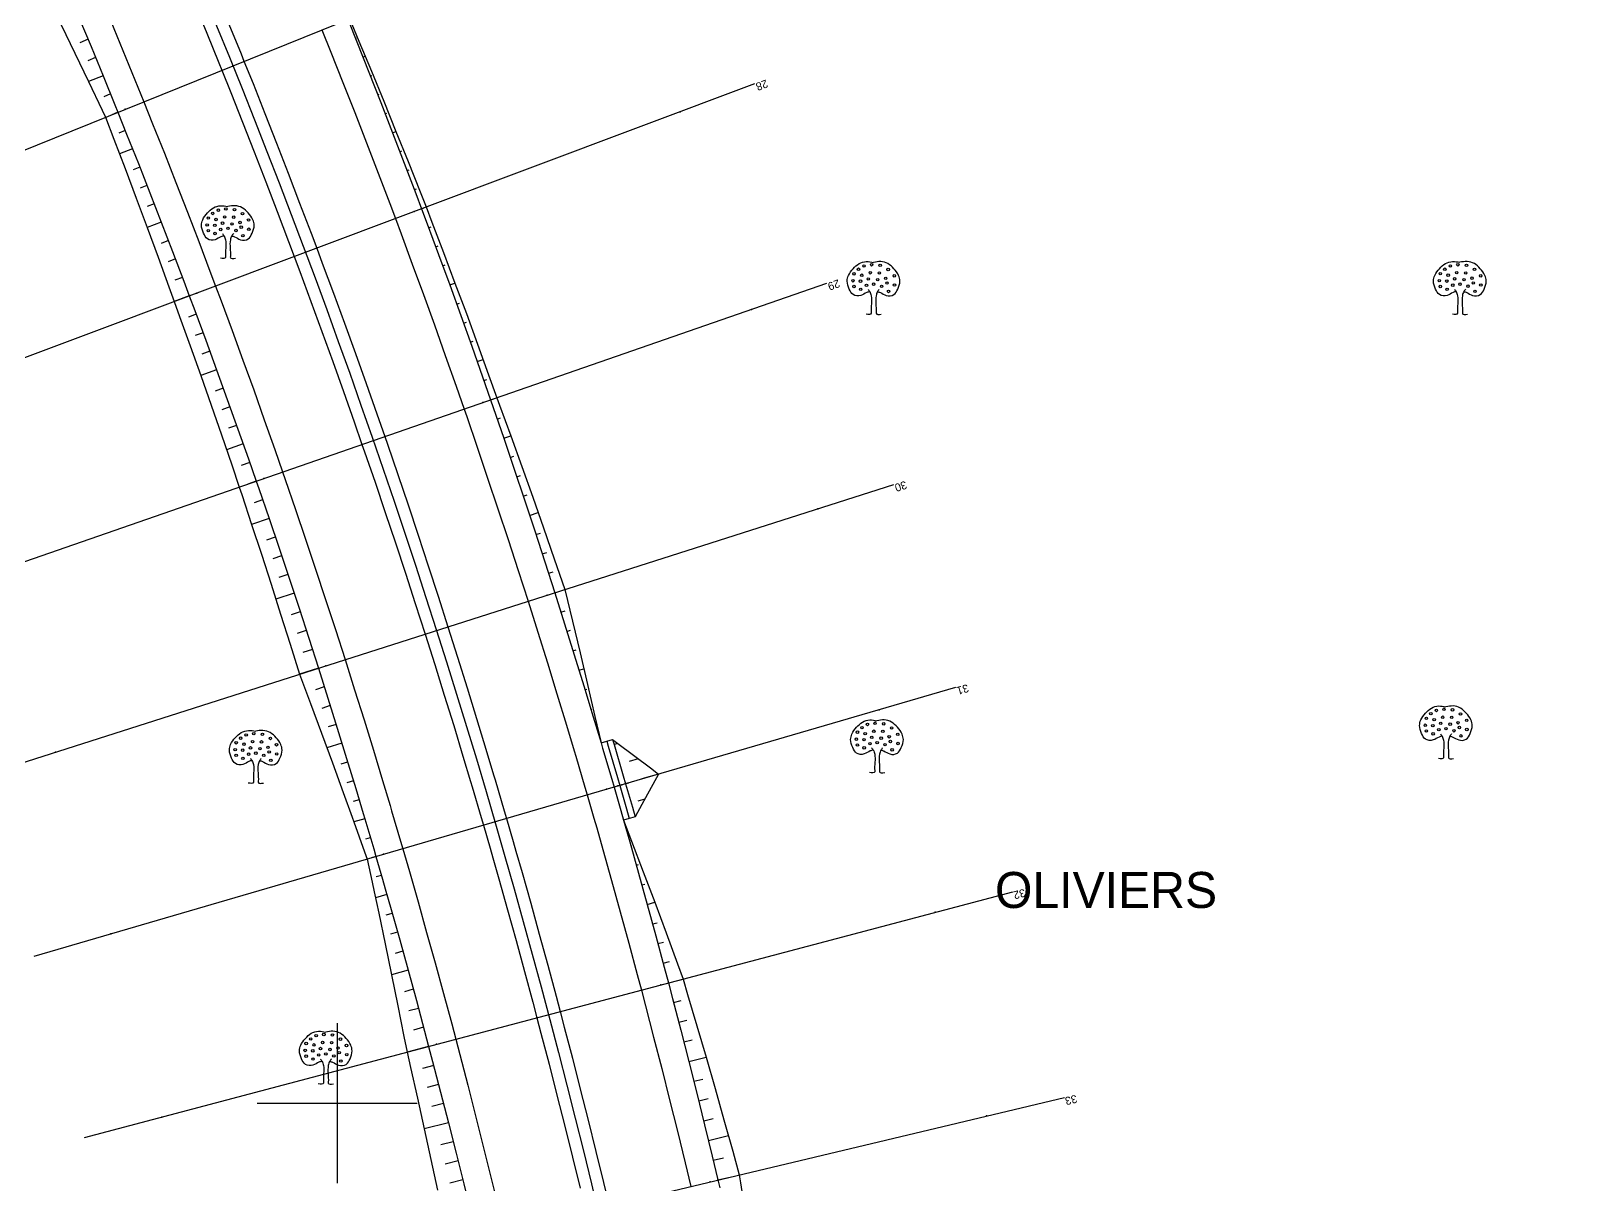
# Model space of a CAD drawing. Extents: x -83928 to -81707, y 15464 to 18601.
# Drawn here: x -83238.2 to -83043.7, y 17789.8 to 17933.9 of the extents above; entities that cross this region are included whole.
import ezdxf
from ezdxf.enums import TextEntityAlignment as Align

# ---------------------------------------------------------------- set-up
doc = ezdxf.new("R2010")
doc.units = 0
doc.header["$MEASUREMENT"] = 0
doc.linetypes.add('INTERROMPU', pattern=[0.75, 0.5, -0.25])
doc.layers.add('ACCE', color=4, linetype='INTERROMPU', lineweight=25)
for name, color, linetype in [('ASSIETTE', 3, 'Continuous'), ('AXE_EN_PLAN', 1, 'Continuous'), ('Carroyage 1', 7, 'Continuous'), ('CHAUSSEE_EXT', 5, 'Continuous'), ('CHAUSSEE_INT', 5, 'Continuous'), ('CONST', 7, 'Continuous'), ('FONDS_DE_FOSSE', 4, 'Continuous'), ('FOSSES', 3, 'Continuous'), ('PLATE-FORME', 6, 'Continuous'), ('POINTS_PROFILS', 1, 'Continuous'), ('PROFILS', 7, 'Continuous'), ('Talus', 5, 'Continuous')]:
    doc.layers.add(name, color=color, linetype=linetype)

msp = doc.modelspace()

# ---------------------------------------------------------------- linework, layer by layer
at = {"linetype": 'ByBlock', "extrusion": (0.000932032, -0.005533, 0.999984)}
for centre in [(-83216.07, 17909.94, -162.28), (-83215.51, 17910.51, -162.28), (-83215.1, 17909.76, -162.28), (-83214.81, 17910.92, -162.28), (-83214.28, 17909.3, -162.28), (-83214.02, 17910.07, -162.28), (-83213.87, 17911.07, -162.28), (-83213.1, 17909.2, -162.28), (-83212.89, 17910.05, -162.28), (-83212.79, 17910.99, -162.28), (-83212.1, 17909.38, -162.28), (-83211.79, 17910.48, -162.28), (-83211.03, 17909.69, -162.28), (-83216.2, 17909.07, -162.28), (-83216.07, 17908.36, -162.28), (-83215.25, 17909.02, -162.28), (-83215.22, 17908, -162.28), (-83214.51, 17908.51, -162.28), (-83213.61, 17908.64, -162.28), (-83212.61, 17908.38, -162.28), (-83211.95, 17908.79, -162.28), (-83211.74, 17907.74, -162.28), (-83211, 17908.54, -162.28), (-83134.81, 17903.54, -162.28), (-83134.12, 17903.95, -162.28), (-83133.17, 17904.1, -162.28), (-83132.1, 17904.02, -162.28), (-83131.1, 17903.51, -162.28), (-83061.53, 17903.54, -162.28), (-83060.84, 17903.95, -162.28), (-83059.9, 17904.1, -162.28), (-83058.82, 17904.03, -162.28), (-83057.82, 17903.52, -162.28), (-83135.5, 17902.1, -162.28), (-83135.38, 17902.97, -162.28), (-83135.38, 17901.39, -162.28), (-83134.56, 17902.05, -162.28), (-83134.4, 17902.79, -162.28), (-83133.81, 17901.54, -162.28), (-83133.58, 17902.33, -162.28), (-83133.33, 17903.1, -162.28), (-83132.92, 17901.67, -162.28), (-83132.41, 17902.23, -162.28), (-83132.2, 17903.08, -162.28), (-83131.92, 17901.41, -162.28), (-83131.41, 17902.41, -162.28), (-83131.25, 17901.82, -162.28), (-83130.33, 17902.72, -162.28), (-83130.31, 17901.57, -162.28), (-83062.23, 17902.11, -162.28), (-83062.1, 17902.98, -162.28), (-83062.1, 17901.39, -162.28), (-83061.28, 17902.06, -162.28), (-83061.12, 17902.8, -162.28), (-83060.54, 17901.55, -162.28), (-83060.31, 17902.34, -162.28), (-83060.05, 17903.11, -162.28), (-83059.64, 17901.67, -162.28), (-83059.13, 17902.24, -162.28), (-83058.92, 17903.08, -162.28), (-83058.64, 17901.42, -162.28), (-83058.13, 17902.42, -162.28), (-83057.98, 17901.83, -162.28), (-83057.05, 17902.72, -162.28), (-83057.03, 17901.57, -162.28), (-83134.53, 17901.03, -162.28), (-83131.05, 17900.77, -162.28), (-83061.25, 17901.03, -162.28), (-83057.77, 17900.78, -162.28), (-83063.84, 17847.45, -162.28), (-83063.28, 17848.02, -162.28), (-83062.87, 17847.27, -162.28), (-83062.59, 17848.43, -162.28), (-83061.8, 17847.58, -162.28), (-83061.64, 17848.58, -162.28), (-83060.67, 17847.56, -162.28), (-83060.57, 17848.5, -162.28), (-83059.88, 17846.89, -162.28), (-83059.57, 17847.99, -162.28), (-83058.8, 17847.2, -162.28), (-83212.02, 17844.96, -162.28), (-83211.33, 17845.37, -162.28), (-83210.38, 17845.52, -162.28), (-83209.3, 17845.44, -162.28), (-83134.94, 17845.71, -162.28), (-83134.38, 17846.27, -162.28), (-83133.97, 17845.53, -162.28), (-83133.69, 17846.68, -162.28), (-83133.15, 17845.07, -162.28), (-83132.89, 17845.83, -162.28), (-83132.74, 17846.83, -162.28), (-83131.97, 17844.96, -162.28), (-83131.77, 17845.81, -162.28), (-83131.66, 17846.75, -162.28), (-83130.97, 17845.14, -162.28), (-83130.67, 17846.24, -162.28), (-83129.9, 17845.45, -162.28), (-83063.97, 17846.58, -162.28), (-83063.84, 17845.87, -162.28), (-83063.03, 17846.53, -162.28), (-83063, 17845.51, -162.28), (-83062.28, 17846.02, -162.28), (-83062.05, 17846.81, -162.28), (-83061.39, 17846.15, -162.28), (-83060.87, 17846.71, -162.28), (-83060.39, 17845.89, -162.28), (-83059.72, 17846.3, -162.28), (-83059.52, 17845.25, -162.28), (-83058.78, 17846.05, -162.28), (-83212.71, 17843.52, -162.28), (-83212.58, 17844.39, -162.28), (-83211.76, 17843.47, -162.28), (-83211.61, 17844.21, -162.28), (-83210.79, 17843.75, -162.28), (-83210.53, 17844.52, -162.28), (-83210.12, 17843.09, -162.28), (-83209.61, 17843.65, -162.28), (-83209.41, 17844.5, -162.28), (-83208.61, 17843.83, -162.28), (-83208.46, 17843.24, -162.28), (-83208.31, 17844.93, -162.28), (-83207.54, 17844.14, -162.28), (-83135.07, 17844.84, -162.28), (-83134.94, 17844.12, -162.28), (-83134.12, 17844.78, -162.28), (-83134.1, 17843.76, -162.28), (-83133.38, 17844.27, -162.28), (-83132.48, 17844.4, -162.28), (-83131.49, 17844.15, -162.28), (-83130.82, 17844.55, -162.28), (-83130.61, 17843.51, -162.28), (-83129.87, 17844.3, -162.28), (-83212.58, 17842.81, -162.28), (-83211.74, 17842.45, -162.28), (-83211.02, 17842.96, -162.28), (-83209.13, 17842.83, -162.28), (-83208.25, 17842.19, -162.28), (-83207.51, 17842.99, -162.28), (-83203.83, 17806.83, -162.28), (-83203.27, 17807.39, -162.28), (-83202.86, 17806.65, -162.28), (-83202.58, 17807.8, -162.28), (-83202.04, 17806.19, -162.28), (-83201.78, 17806.95, -162.28), (-83201.63, 17807.95, -162.28), (-83200.86, 17806.08, -162.28), (-83200.65, 17806.93, -162.28), (-83200.55, 17807.88, -162.28), (-83199.86, 17806.26, -162.28), (-83199.55, 17807.36, -162.28), (-83198.79, 17806.57, -162.28), (-83203.96, 17805.96, -162.28), (-83203.83, 17805.24, -162.28), (-83203.01, 17805.91, -162.28), (-83202.98, 17804.88, -162.28), (-83202.27, 17805.39, -162.28), (-83201.37, 17805.52, -162.28), (-83200.37, 17805.27, -162.28), (-83199.71, 17805.68, -162.28), (-83199.5, 17804.63, -162.28), (-83198.76, 17805.42, -162.28)]:
    msp.add_circle(centre, 0.156, dxfattribs=at)
at = {"linetype": 'ByBlock'}
for points in [[(-83214.15, 17908.34, 14.37), (-83214.27, 17908.31, 14.37), (-83214.65, 17908.19, 14.37), (-83215.23, 17907.73, 14.36), (-83216.27, 17907.81, 14.37), (-83216.72, 17908.72, 14.37), (-83217.03, 17909.54, 14.38), (-83216.79, 17910.48, 14.38), (-83216.23, 17911.2, 14.38), (-83215.51, 17911.89, 14.39), (-83214.56, 17912.18, 14.39), (-83213.95, 17912.05, 14.39), (-83213.65, 17911.99, 14.39)], [(-83133.45, 17901.37, 14.25), (-83133.57, 17901.34, 14.25), (-83133.95, 17901.22, 14.25), (-83134.53, 17900.77, 14.25), (-83135.58, 17900.84, 14.25), (-83136.03, 17901.75, 14.26), (-83136.33, 17902.57, 14.26), (-83136.09, 17903.51, 14.27), (-83135.53, 17904.23, 14.27), (-83134.81, 17904.92, 14.27), (-83133.86, 17905.21, 14.27), (-83133.25, 17905.08, 14.27), (-83132.95, 17905.02, 14.27)], [(-83060.18, 17901.38, 14.18), (-83060.3, 17901.35, 14.18), (-83060.68, 17901.23, 14.18), (-83061.25, 17900.77, 14.18), (-83062.3, 17900.84, 14.18), (-83062.75, 17901.75, 14.19), (-83063.06, 17902.58, 14.19), (-83062.82, 17903.51, 14.2), (-83062.26, 17904.24, 14.2), (-83061.54, 17904.93, 14.21), (-83060.59, 17905.21, 14.21), (-83059.98, 17905.09, 14.21), (-83059.68, 17905.03, 14.2)], [(-83061.92, 17845.85, 13.88), (-83062.04, 17845.82, 13.88), (-83062.42, 17845.7, 13.88), (-83063, 17845.24, 13.88), (-83064.05, 17845.32, 13.88), (-83064.5, 17846.23, 13.88), (-83064.8, 17847.05, 13.89), (-83064.56, 17847.99, 13.89), (-83064, 17848.71, 13.9), (-83063.28, 17849.4, 13.9), (-83062.33, 17849.69, 13.9), (-83061.72, 17849.56, 13.9), (-83061.42, 17849.5, 13.9)], [(-83133.02, 17844.11, 13.94), (-83133.14, 17844.08, 13.94), (-83133.52, 17843.96, 13.94), (-83134.1, 17843.5, 13.93), (-83135.14, 17843.57, 13.93), (-83135.59, 17844.48, 13.94), (-83135.9, 17845.3, 13.95), (-83135.66, 17846.24, 13.95), (-83135.1, 17846.96, 13.95), (-83134.38, 17847.66, 13.96), (-83133.43, 17847.94, 13.96), (-83132.82, 17847.82, 13.96), (-83132.52, 17847.76, 13.96)], [(-83210.66, 17842.79, 14), (-83210.78, 17842.76, 14), (-83211.16, 17842.64, 14), (-83211.74, 17842.19, 14), (-83212.78, 17842.26, 14), (-83213.23, 17843.17, 14.01), (-83213.54, 17843.99, 14.01), (-83213.3, 17844.93, 14.02), (-83212.74, 17845.65, 14.02), (-83212.02, 17846.34, 14.02), (-83211.07, 17846.63, 14.02), (-83210.46, 17846.51, 14.02), (-83210.16, 17846.45, 14.02)], [(-83201.91, 17805.23, 13.78), (-83202.03, 17805.2, 13.78), (-83202.41, 17805.08, 13.78), (-83202.99, 17804.62, 13.78), (-83204.03, 17804.69, 13.78), (-83204.48, 17805.6, 13.79), (-83204.79, 17806.42, 13.79), (-83204.55, 17807.36, 13.8), (-83203.99, 17808.08, 13.8), (-83203.27, 17808.78, 13.81), (-83202.32, 17809.06, 13.81), (-83201.71, 17808.94, 13.81), (-83201.41, 17808.88, 13.8)]]:
    msp.add_open_spline(points, degree=3, knots=[0.251632, 0.251632, 0.251632, 0.251632, 0.437955, 0.853553, 1.334497, 1.754172, 2.275549, 2.6296, 3.144963, 3.634468, 4.105014, 4.559575, 4.559575, 4.559575, 4.559575], dxfattribs=at)
for points in [[(-83213.15, 17908.34, 14.37), (-83213.03, 17908.31, 14.37), (-83212.65, 17908.19, 14.36), (-83212.07, 17907.73, 14.36), (-83211.02, 17907.81, 14.36), (-83210.57, 17908.72, 14.37), (-83210.27, 17909.54, 14.37), (-83210.51, 17910.48, 14.38), (-83211.07, 17911.2, 14.38), (-83211.79, 17911.89, 14.38), (-83212.74, 17912.18, 14.39), (-83213.35, 17912.05, 14.39), (-83213.65, 17911.99, 14.39)], [(-83132.45, 17901.37, 14.25), (-83132.33, 17901.34, 14.25), (-83131.95, 17901.22, 14.25), (-83131.38, 17900.77, 14.25), (-83130.33, 17900.84, 14.25), (-83129.88, 17901.75, 14.25), (-83129.57, 17902.57, 14.26), (-83129.81, 17903.51, 14.26), (-83130.37, 17904.23, 14.27), (-83131.09, 17904.92, 14.27), (-83132.04, 17905.21, 14.27), (-83132.65, 17905.08, 14.27), (-83132.95, 17905.02, 14.27)], [(-83059.18, 17901.38, 14.18), (-83059.05, 17901.35, 14.18), (-83058.68, 17901.23, 14.18), (-83058.1, 17900.77, 14.18), (-83057.05, 17900.84, 14.18), (-83056.6, 17901.75, 14.18), (-83056.3, 17902.58, 14.19), (-83056.54, 17903.51, 14.19), (-83057.1, 17904.24, 14.2), (-83057.81, 17904.93, 14.2), (-83058.76, 17905.21, 14.2), (-83059.38, 17905.09, 14.2), (-83059.68, 17905.03, 14.2)], [(-83060.92, 17845.85, 13.88), (-83060.8, 17845.82, 13.88), (-83060.42, 17845.7, 13.88), (-83059.84, 17845.25, 13.87), (-83058.8, 17845.32, 13.87), (-83058.35, 17846.23, 13.88), (-83058.04, 17847.05, 13.88), (-83058.28, 17847.99, 13.89), (-83058.84, 17848.71, 13.89), (-83059.56, 17849.4, 13.9), (-83060.51, 17849.69, 13.9), (-83061.12, 17849.56, 13.9), (-83061.42, 17849.5, 13.9)], [(-83132.02, 17844.11, 13.93), (-83131.9, 17844.08, 13.93), (-83131.52, 17843.96, 13.93), (-83130.94, 17843.5, 13.93), (-83129.9, 17843.57, 13.93), (-83129.44, 17844.48, 13.93), (-83129.14, 17845.3, 13.94), (-83129.38, 17846.24, 13.94), (-83129.94, 17846.96, 13.95), (-83130.66, 17847.66, 13.95), (-83131.61, 17847.94, 13.96), (-83132.22, 17847.82, 13.96), (-83132.52, 17847.76, 13.96)], [(-83209.66, 17842.79, 14), (-83209.54, 17842.76, 14), (-83209.16, 17842.64, 14), (-83208.58, 17842.19, 14), (-83207.54, 17842.26, 14), (-83207.08, 17843.17, 14), (-83206.78, 17843.99, 14), (-83207.02, 17844.93, 14.01), (-83207.58, 17845.65, 14.01), (-83208.3, 17846.34, 14.02), (-83209.25, 17846.63, 14.02), (-83209.86, 17846.51, 14.02), (-83210.16, 17846.45, 14.02)], [(-83200.91, 17805.23, 13.78), (-83200.79, 17805.2, 13.78), (-83200.41, 17805.08, 13.78), (-83199.83, 17804.62, 13.78), (-83198.78, 17804.69, 13.78), (-83198.33, 17805.6, 13.78), (-83198.03, 17806.43, 13.79), (-83198.27, 17807.36, 13.79), (-83198.83, 17808.09, 13.8), (-83199.55, 17808.78, 13.8), (-83200.5, 17809.06, 13.8), (-83201.11, 17808.94, 13.8), (-83201.41, 17808.88, 13.8)]]:
    msp.add_open_spline(points, degree=3, knots=[0.251632, 0.251632, 0.251632, 0.251632, 0.437955, 0.853553, 1.334497, 1.754172, 2.275549, 2.6296, 3.144963, 3.634468, 4.105014, 4.559575, 4.559575, 4.559575, 4.559575])
for points in [[(-83214.33, 17908.62, 14.37), (-83214.12, 17908.34, 14.37), (-83213.94, 17907.83, 14.36), (-83213.94, 17905.76, 14.35), (-83213.94, 17905.63, 14.35), (-83214.58, 17905.53, 14.35)], [(-83212.94, 17908.62, 14.37), (-83213.15, 17908.34, 14.37), (-83213.33, 17907.83, 14.36), (-83213.33, 17905.76, 14.35), (-83213.33, 17905.63, 14.35), (-83212.69, 17905.53, 14.35)], [(-83133.63, 17901.65, 14.25), (-83133.43, 17901.37, 14.25), (-83133.25, 17900.86, 14.25), (-83133.25, 17898.79, 14.24), (-83133.25, 17898.66, 14.24), (-83133.89, 17898.56, 14.24)], [(-83132.25, 17901.65, 14.25), (-83132.45, 17901.37, 14.25), (-83132.63, 17900.86, 14.25), (-83132.63, 17898.79, 14.24), (-83132.63, 17898.66, 14.24), (-83131.99, 17898.56, 14.24)], [(-83060.35, 17901.66, 14.19), (-83060.15, 17901.38, 14.18), (-83059.97, 17900.86, 14.18), (-83059.97, 17898.79, 14.17), (-83059.97, 17898.66, 14.17), (-83060.61, 17898.56, 14.17)], [(-83058.97, 17901.66, 14.19), (-83059.18, 17901.38, 14.18), (-83059.36, 17900.86, 14.18), (-83059.36, 17898.79, 14.17), (-83059.36, 17898.66, 14.17), (-83058.72, 17898.56, 14.17)], [(-83062.1, 17846.13, 13.88), (-83061.9, 17845.85, 13.88), (-83061.72, 17845.34, 13.88), (-83061.72, 17843.27, 13.86), (-83061.72, 17843.14, 13.86), (-83062.36, 17843.04, 13.86)], [(-83060.72, 17846.13, 13.88), (-83060.92, 17845.85, 13.88), (-83061.1, 17845.34, 13.88), (-83061.1, 17843.27, 13.86), (-83061.1, 17843.14, 13.86), (-83060.46, 17843.04, 13.86)], [(-83133.2, 17844.39, 13.94), (-83132.99, 17844.11, 13.94), (-83132.81, 17843.59, 13.93), (-83132.81, 17841.52, 13.92), (-83132.81, 17841.39, 13.92), (-83133.45, 17841.29, 13.92)], [(-83131.82, 17844.39, 13.94), (-83132.02, 17844.11, 13.93), (-83132.2, 17843.59, 13.93), (-83132.2, 17841.52, 13.92), (-83132.2, 17841.39, 13.92), (-83131.56, 17841.29, 13.92)], [(-83210.84, 17843.07, 14), (-83210.63, 17842.79, 14), (-83210.45, 17842.28, 14), (-83210.45, 17840.21, 13.99), (-83210.45, 17840.08, 13.99), (-83211.09, 17839.98, 13.99)], [(-83209.46, 17843.07, 14), (-83209.66, 17842.79, 14), (-83209.84, 17842.28, 14), (-83209.84, 17840.21, 13.99), (-83209.84, 17840.08, 13.99), (-83209.2, 17839.98, 13.98)], [(-83202.09, 17805.51, 13.79), (-83201.88, 17805.23, 13.78), (-83201.7, 17804.71, 13.78), (-83201.7, 17802.64, 13.77), (-83201.7, 17802.51, 13.77), (-83202.34, 17802.41, 13.77)], [(-83200.7, 17805.51, 13.79), (-83200.91, 17805.23, 13.78), (-83201.09, 17804.71, 13.78), (-83201.09, 17802.64, 13.77), (-83201.09, 17802.51, 13.77), (-83200.45, 17802.41, 13.77)]]:
    msp.add_spline(points, degree=3, dxfattribs=at)
at = {"layer": 'ACCE', "linetype": 'INTERROMPU', "ltscale": 5}
for points, knots in [([(-83231.77, 17736.98, 206.8), (-83232.38, 17739.2, 206.83), (-83232.98, 17741.43, 206.86), (-83234.15, 17745.85, 206.92), (-83234.7, 17748.04, 206.95), (-83235.77, 17752.47, 207), (-83236.28, 17754.7, 207.03), (-83237.79, 17761.42, 207.12), (-83238.76, 17765.94, 207.17), (-83241.65, 17778.38, 207.33), (-83243.72, 17786.27, 207.43), (-83247.47, 17795.95, 207.56), (-83248.39, 17798.09, 207.59), (-83250.25, 17802, 207.64), (-83251.17, 17803.79, 207.67), (-83253.85, 17808.48, 207.73), (-83255.73, 17811.3, 207.77), (-83259.68, 17816.8, 207.85), (-83261.75, 17819.48, 207.89), (-83265.34, 17824.16, 207.96), (-83266.87, 17826.15, 207.99), (-83269.61, 17829.87, 208.04), (-83270.82, 17831.58, 208.06), (-83272.99, 17834.84, 208.11), (-83273.94, 17836.37, 208.13), (-83275.77, 17839.5, 208.17), (-83276.64, 17841.09, 208.2), (-83279.13, 17845.93, 208.26), (-83280.64, 17849.25, 208.31), (-83283.14, 17855.29, 208.39), (-83284.18, 17857.99, 208.42), (-83286.15, 17863.41, 208.49), (-83287.08, 17866.14, 208.53), (-83289.72, 17874.38, 208.64), (-83291.29, 17879.94, 208.71), (-83295.55, 17896.76, 208.93), (-83297.81, 17908.16, 209.07), (-83300.78, 17924.54, 209.28), (-83301.64, 17929.45, 209.34), (-83304.38, 17945.15, 209.54), (-83306.26, 17955.94, 209.67), (-83309.51, 17969.34, 209.84), (-83310.23, 17972.11, 209.88), (-83311.78, 17977.6, 209.95), (-83312.6, 17980.34, 209.99), (-83315.16, 17988.5, 210.09), (-83317.02, 17993.9, 210.16), (-83322.84, 18010, 210.37), (-83327.01, 18020.63, 210.52), (-83332.14, 18034.71, 210.7), (-83333.35, 18038.11, 210.75), (-83336.82, 18048.33, 210.88), (-83338.94, 18055.2, 210.97), (-83343, 18069.03, 211.15), (-83344.95, 18075.98, 211.24), (-83348.23, 18087.51, 211.39), (-83349.54, 18092.1, 211.45), (-83352.15, 18100.85, 211.56), (-83353.44, 18105.01, 211.61), (-83356.09, 18113.29, 211.72), (-83357.46, 18117.42, 211.78), (-83361.64, 18129.77, 211.94), (-83364.53, 18137.97, 212.05), (-83368.12, 18148.05, 212.18), (-83368.8, 18149.95, 212.2), (-83369.47, 18151.84, 212.23)], [3.062347, 3.062347, 3.062347, 3.062347, 10.000213, 10.000213, 16.811379, 16.811379, 23.622545, 23.622545, 37.244877, 37.244877, 61.263102, 61.263102, 68.199006, 68.199006, 74.206907, 74.206907, 84.287055, 84.287055, 94.367203, 94.367203, 101.886315, 101.886315, 108.238792, 108.238792, 113.752023, 113.752023, 119.265255, 119.265255, 130.291717, 130.291717, 139.006051, 139.006051, 147.720385, 147.720385, 165.149053, 165.149053, 200.00639, 200.00639, 214.931055, 214.931055, 247.639146, 247.639146, 256.175435, 256.175435, 264.711725, 264.711725, 281.784303, 281.784303, 315.929459, 315.929459, 326.755417, 326.755417, 348.407333, 348.407333, 370.059249, 370.059249, 384.370501, 384.370501, 397.393134, 397.393134, 410.415767, 410.415767, 436.461033, 436.461033, 442.499762, 442.499762, 442.499762, 442.499762]), ([(-82223.86, 17861.04, 205.14), (-82224.47, 17861.1, 205.14), (-82225.08, 17861.16, 205.14), (-82227.04, 17861.33, 205.15), (-82228.39, 17861.45, 205.15), (-82232.44, 17861.72, 205.17), (-82235.14, 17861.82, 205.18), (-82239.33, 17861.64, 205.19), (-82240.87, 17861.5, 205.19), (-82243.63, 17861.06, 205.2), (-82244.87, 17860.8, 205.2), (-82246.96, 17860.19, 205.2), (-82247.83, 17859.89, 205.2), (-82249.67, 17859.13, 205.19), (-82250.62, 17858.67, 205.19), (-82252.48, 17857.64, 205.18), (-82253.38, 17857.09, 205.18), (-82256.37, 17855.13, 205.17), (-82258.39, 17853.61, 205.15), (-82261.3, 17851.58, 205.14), (-82262.17, 17851, 205.13), (-82263.94, 17849.88, 205.13), (-82264.84, 17849.34, 205.12), (-82267.58, 17847.8, 205.11), (-82269.46, 17846.87, 205.11), (-82275.22, 17844.41, 205.1), (-82279.23, 17843.18, 205.09), (-82286.05, 17841.9, 205.1), (-82288.85, 17841.6, 205.11), (-82293.81, 17841.47, 205.12), (-82295.97, 17841.55, 205.13), (-82300.29, 17841.99, 205.15), (-82302.44, 17842.35, 205.16), (-82306.26, 17843.18, 205.18), (-82307.94, 17843.62, 205.19), (-82311, 17844.54, 205.21), (-82312.39, 17845.01, 205.22), (-82315.17, 17846.01, 205.24), (-82316.56, 17846.54, 205.25), (-82320.75, 17848.14, 205.28), (-82323.58, 17849.21, 205.31), (-82327.9, 17850.46, 205.33), (-82329.29, 17850.81, 205.34), (-82333.76, 17851.67, 205.37), (-82336.98, 17851.93, 205.38), (-82341.61, 17851.57, 205.39), (-82343.07, 17851.35, 205.39), (-82345.45, 17850.76, 205.39), (-82346.4, 17850.46, 205.39), (-82348.23, 17849.73, 205.39), (-82349.11, 17849.3, 205.39), (-82352.02, 17847.65, 205.38), (-82353.88, 17846.17, 205.36), (-82357.34, 17842.88, 205.34), (-82358.94, 17841.07, 205.32), (-82362.05, 17837.38, 205.28), (-82363.57, 17835.49, 205.27), (-82366.01, 17832.63, 205.24), (-82366.92, 17831.6, 205.23), (-82368.75, 17829.68, 205.21), (-82369.67, 17828.78, 205.2), (-82371.59, 17827.08, 205.19), (-82372.58, 17826.28, 205.18), (-82375.62, 17823.96, 205.17), (-82377.76, 17822.57, 205.16), (-82384.42, 17818.65, 205.13), (-82389.16, 17816.41, 205.12), (-82396.38, 17812.9, 205.1), (-82398.85, 17811.68, 205.09), (-82402.82, 17809.56, 205.08), (-82404.33, 17808.71, 205.07), (-82408.2, 17806.37, 205.06), (-82410.49, 17804.81, 205.04), (-82414.95, 17801.52, 205.02), (-82417.11, 17799.79, 205), (-82423.48, 17794.5, 204.96), (-82427.59, 17790.8, 204.93), (-82435.91, 17783.7, 204.87), (-82440.12, 17780.3, 204.84), (-82446.61, 17776.01, 204.81), (-82448.67, 17774.77, 204.8), (-82452.93, 17772.52, 204.79), (-82455.13, 17771.5, 204.78), (-82461.86, 17768.78, 204.77), (-82466.55, 17767.43, 204.77), (-82476.81, 17765.63, 204.78), (-82482.43, 17765.37, 204.79), (-82493.79, 17765.72, 204.83), (-82499.52, 17766.33, 204.86), (-82508.39, 17767.49, 204.9), (-82511.52, 17767.94, 204.92), (-82517.76, 17768.83, 204.95), (-82520.87, 17769.27, 204.96), (-82530.2, 17770.57, 205.01), (-82536.4, 17771.4, 205.04), (-82546.74, 17772.62, 205.08), (-82550.88, 17773.07, 205.1), (-82558.35, 17773.79, 205.13), (-82561.68, 17774.07, 205.15), (-82568.35, 17774.55, 205.17), (-82571.69, 17774.76, 205.19), (-82581.7, 17775.3, 205.23), (-82588.39, 17775.57, 205.25), (-82600.25, 17776.15, 205.29), (-82605.44, 17776.44, 205.31), (-82613.84, 17777.06, 205.35), (-82617.06, 17777.34, 205.36), (-82623.5, 17777.98, 205.39), (-82626.72, 17778.34, 205.4), (-82636.36, 17779.53, 205.45), (-82642.77, 17780.46, 205.48), (-82654.1, 17782.26, 205.54), (-82659.03, 17783.09, 205.56), (-82668.87, 17784.82, 205.61), (-82673.79, 17785.7, 205.64), (-82683.61, 17787.5, 205.69), (-82688.51, 17788.43, 205.72), (-82696.55, 17789.96, 205.76), (-82699.67, 17790.57, 205.78), (-82705.42, 17791.69, 205.81), (-82708.06, 17792.21, 205.83), (-82712.82, 17793.16, 205.85), (-82714.95, 17793.58, 205.86), (-82719.23, 17794.44, 205.89), (-82721.39, 17794.87, 205.9), (-82727.89, 17796.07, 205.93), (-82732.25, 17796.73, 205.96), (-82738.36, 17797.01, 205.98), (-82740.17, 17797.01, 205.98), (-82743.36, 17796.82, 205.99), (-82744.75, 17796.66, 205.99), (-82747.49, 17796.21, 206), (-82748.84, 17795.92, 206), (-82752.84, 17794.85, 206), (-82755.43, 17793.89, 205.99), (-82763.75, 17790.06, 205.97), (-82769.19, 17786.32, 205.95), (-82779.7, 17777.78, 205.88), (-82784.76, 17772.96, 205.83), (-82794.78, 17763.25, 205.75), (-82799.73, 17758.36, 205.71), (-82806.18, 17752.67, 205.66), (-82807.59, 17751.46, 205.65), (-82810.45, 17749.13, 205.63), (-82811.89, 17748, 205.62), (-82816.23, 17744.68, 205.59), (-82819.16, 17742.56, 205.58), (-82823.75, 17739.22, 205.55), (-82825.4, 17738.01, 205.54), (-82829.68, 17734.81, 205.52), (-82832.29, 17732.78, 205.5), (-82837.48, 17728.67, 205.47), (-82840.07, 17726.6, 205.45), (-82847.86, 17720.46, 205.4), (-82853.08, 17716.48, 205.37), (-82860.83, 17711.43, 205.33), (-82863.22, 17709.98, 205.32), (-82868.1, 17707.32, 205.31), (-82870.58, 17706.1, 205.3), (-82878.16, 17702.75, 205.28), (-82883.4, 17700.93, 205.28), (-82902.65, 17695.63, 205.27), (-82917.48, 17694.05, 205.3), (-82947.87, 17692.89, 205.38), (-82963.42, 17693.3, 205.44), (-82982.82, 17693.43, 205.5), (-82986.91, 17693.43, 205.51), (-82995.71, 17693.34, 205.54), (-83000.39, 17693.22, 205.55), (-83009.66, 17693.08, 205.58), (-83014.25, 17693.07, 205.59), (-83023.38, 17693.41, 205.62), (-83027.94, 17693.77, 205.64), (-83042.6, 17695.18, 205.71), (-83052.73, 17696.56, 205.75), (-83065.95, 17697.48, 205.81), (-83068.85, 17697.63, 205.82), (-83074.31, 17697.78, 205.84), (-83076.86, 17697.78, 205.85), (-83084.58, 17697.59, 205.87), (-83089.76, 17697.17, 205.88), (-83100.11, 17696.09, 205.9), (-83105.29, 17695.43, 205.91), (-83118.49, 17693.86, 205.93), (-83126.46, 17693.04, 205.94), (-83140.31, 17692.96, 205.99), (-83146.29, 17693.43, 206.01), (-83153.88, 17695.13, 206.05), (-83155.71, 17695.63, 206.07), (-83158.84, 17696.68, 206.09), (-83160.16, 17697.17, 206.1), (-83162.77, 17698.28, 206.12), (-83164.07, 17698.89, 206.13), (-83167.95, 17700.85, 206.17), (-83170.53, 17702.33, 206.19), (-83177.06, 17706.17, 206.26), (-83181.06, 17708.59, 206.3), (-83186.57, 17711.29, 206.35), (-83187.9, 17711.91, 206.36), (-83190.47, 17712.96, 206.38), (-83191.68, 17713.42, 206.39), (-83195.41, 17714.64, 206.42), (-83197.93, 17715.24, 206.43), (-83202.89, 17716.39, 206.46), (-83205.32, 17716.95, 206.48), (-83208.8, 17718.01, 206.5), (-83209.94, 17718.4, 206.51), (-83213.31, 17719.8, 206.54), (-83215.47, 17721.02, 206.56), (-83219.64, 17723.87, 206.61), (-83221.65, 17725.5, 206.63), (-83225.5, 17728.93, 206.69), (-83227.33, 17730.71, 206.71), (-83229.17, 17732.53, 206.74)], [0.192915, 0.192915, 0.192915, 0.192915, 1.917388, 1.917388, 5.752163, 5.752163, 13.421713, 13.421713, 17.904389, 17.904389, 21.625743, 21.625743, 24.328805, 24.328805, 27.429758, 27.429758, 30.530712, 30.530712, 37.916863, 37.916863, 41.063962, 41.063962, 44.211061, 44.211061, 50.50526, 50.50526, 63.093656, 63.093656, 71.661268, 71.661268, 78.336613, 78.336613, 85.011958, 85.011958, 90.293554, 90.293554, 94.780116, 94.780116, 99.266678, 99.266678, 108.239801, 108.239801, 112.382294, 112.382294, 121.243314, 121.243314, 125.368134, 125.368134, 128.203922, 128.203922, 131.039711, 131.039711, 137.9741, 137.9741, 144.908489, 144.908489, 151.842878, 151.842878, 155.895204, 155.895204, 159.815722, 159.815722, 163.736241, 163.736241, 171.577277, 171.577277, 187.305516, 187.305516, 195.460468, 195.460468, 200.600752, 200.600752, 208.804899, 208.804899, 217.009046, 217.009046, 233.41734, 233.41734, 249.825633, 249.825633, 257.189256, 257.189256, 264.552878, 264.552878, 279.280124, 279.280124, 296.537516, 296.537516, 313.794908, 313.794908, 323.160314, 323.160314, 332.52572, 332.52572, 351.256533, 351.256533, 363.76668, 363.76668, 373.792486, 373.792486, 383.818292, 383.818292, 403.869905, 403.869905, 419.46981, 419.46981, 429.189541, 429.189541, 438.909271, 438.909271, 458.348732, 458.348732, 473.38208, 473.38208, 488.510557, 488.510557, 503.639033, 503.639033, 513.178225, 513.178225, 521.154292, 521.154292, 527.536161, 527.536161, 533.91803, 533.91803, 546.681768, 546.681768, 552.090276, 552.090276, 556.341443, 556.341443, 560.592609, 560.592609, 569.094943, 569.094943, 588.609973, 588.609973, 608.125004, 608.125004, 627.640035, 627.640035, 633.123489, 633.123489, 638.606944, 638.606944, 649.573852, 649.573852, 655.736407, 655.736407, 665.583191, 665.583191, 675.429976, 675.429976, 695.123545, 695.123545, 703.750971, 703.750971, 712.378396, 712.378396, 729.633247, 729.633247, 774.158167, 774.158167, 818.683087, 818.683087, 830.64224, 830.64224, 844.593703, 844.593703, 858.545167, 858.545167, 872.496631, 872.496631, 903.2064, 903.2064, 911.771365, 911.771365, 919.239517, 919.239517, 934.175819, 934.175819, 949.112122, 949.112122, 972.605137, 972.605137, 991.377417, 991.377417, 997.457671, 997.457671, 1001.955183, 1001.955183, 1006.452695, 1006.452695, 1015.447718, 1015.447718, 1029.093146, 1029.093146, 1033.376445, 1033.376445, 1037.150012, 1037.150012, 1044.697146, 1044.697146, 1052.24428, 1052.24428, 1056.055905, 1056.055905, 1063.974294, 1063.974294, 1071.892684, 1071.892684, 1079.427201, 1079.427201, 1079.427201, 1079.427201])]:
    msp.add_open_spline(points, degree=3, knots=knots, dxfattribs=at)
at = {"layer": 'ASSIETTE'}
for points in [[(-83198.44, 17935.47), (-83197.26, 17932.66), (-83195.7, 17928.91), (-83194.16, 17925.15), (-83192.63, 17921.38), (-83191.11, 17917.61), (-83189.61, 17913.83), (-83188.87, 17911.94), (-83188.14, 17910.04), (-83186.69, 17906.25), (-83185.26, 17902.44), (-83183.84, 17898.63), (-83182.44, 17894.81), (-83181.06, 17890.99), (-83180.03, 17888.12), (-83179.68, 17887.17), (-83178.29, 17883.35), (-83176.91, 17879.52), (-83175.55, 17875.69), (-83174.2, 17871.85), (-83172.87, 17868.01), (-83171.55, 17864.16), (-83170.58, 17860.2), (-83169.63, 17856.24), (-83168.69, 17852.28), (-83167.77, 17848.31), (-83167.01, 17845.01), (-83165.58, 17845.44), (-83164.89, 17844.93), (-83160.84, 17841.87), (-83159.83, 17841.1), (-83161.89, 17837.32), (-83162.75, 17835.76), (-83164.19, 17835.35), (-83163.18, 17832.72), (-83161.73, 17828.91), (-83160.29, 17825.09), (-83158.87, 17821.26), (-83157.46, 17817.42), (-83156.76, 17815.5), (-83156.18, 17813.55), (-83155.02, 17809.65), (-83153.88, 17805.74), (-83152.75, 17801.83), (-83151.64, 17797.91), (-83150.54, 17793.98), (-83149.73, 17791.04), (-83149.57, 17790.03), (-83148.97, 17785.99)], [(-83234.49, 17934.68), (-83232.77, 17931.14), (-83231.06, 17927.6), (-83229.36, 17924.04), (-83228.93, 17923.15), (-83227.88, 17920.4), (-83226.48, 17916.73), (-83225.09, 17913.05), (-83223.72, 17909.36), (-83222.37, 17905.67), (-83221.03, 17901.98), (-83220.36, 17900.13), (-83219.69, 17898.28), (-83218.35, 17894.59), (-83217.03, 17890.89), (-83215.73, 17887.18), (-83214.44, 17883.47), (-83213.16, 17879.75), (-83212.21, 17876.96), (-83211.9, 17876.03), (-83210.67, 17872.3), (-83209.44, 17868.57), (-83208.24, 17864.83), (-83207.05, 17861.08), (-83205.87, 17857.33), (-83204.71, 17853.58), (-83203.32, 17849.9), (-83201.94, 17846.21), (-83200.58, 17842.52), (-83199.23, 17838.82), (-83198.12, 17835.74), (-83198.12, 17835.74), (-83197.9, 17835.12), (-83196.58, 17831.41), (-83196.25, 17830.48), (-83195.62, 17827.59), (-83195.36, 17826.4), (-83195.36, 17826.4), (-83194.79, 17823.74), (-83193.97, 17819.88), (-83193.18, 17816.03), (-83192.39, 17812.17), (-83191.63, 17808.31), (-83191.25, 17806.37), (-83190.81, 17804.46), (-83189.95, 17800.63), (-83189.11, 17796.79), (-83188.27, 17792.95), (-83187.46, 17789.11)]]:
    msp.add_lwpolyline(points, dxfattribs=at)
at = {"layer": 'AXE_EN_PLAN'}
msp.add_lwpolyline([(-83342.79, 18158.48, -0.136429), (-83145.8, 17660.26)], format="xyb", dxfattribs=at)
at = {"layer": 'Carroyage 1'}
for p, q in [((-83200, 17810), (-83200, 17790)), ((-83210, 17800), (-83190, 17800))]:
    msp.add_line(p, q, dxfattribs=at)
at = {"layer": 'CHAUSSEE_EXT'}
for points in [[(-83229.03, 17936.97), (-83227.51, 17933.32), (-83226, 17929.66), (-83224.51, 17926), (-83224.14, 17925.09), (-83223.04, 17922.34), (-83221.58, 17918.67), (-83220.13, 17914.99), (-83218.7, 17911.31), (-83217.28, 17907.62), (-83215.88, 17903.92), (-83215.18, 17902.07), (-83214.49, 17900.22), (-83213.12, 17896.52), (-83211.76, 17892.8), (-83210.41, 17889.09), (-83209.09, 17885.37), (-83207.77, 17881.64), (-83206.8, 17878.84), (-83206.47, 17877.91), (-83205.19, 17874.17), (-83203.92, 17870.43), (-83202.67, 17866.68), (-83201.43, 17862.92), (-83200.21, 17859.17), (-83199, 17855.4), (-83197.8, 17851.64), (-83196.62, 17847.86), (-83195.46, 17844.09), (-83194.31, 17840.31), (-83193.37, 17837.16), (-83193.37, 17837.16), (-83193.18, 17836.52), (-83192.06, 17832.73), (-83191.78, 17831.78), (-83190.96, 17828.93), (-83190.62, 17827.76), (-83190.62, 17827.76), (-83189.87, 17825.14), (-83188.8, 17821.33), (-83187.74, 17817.52), (-83186.7, 17813.71), (-83185.67, 17809.9), (-83185.16, 17807.99), (-83184.66, 17806.07), (-83183.66, 17802.25), (-83182.68, 17798.42), (-83181.72, 17794.59), (-83180.77, 17790.75), (-83179.83, 17786.91)], [(-83201.89, 17934.08), (-83200.76, 17931.26), (-83199.26, 17927.5), (-83197.78, 17923.73), (-83196.31, 17919.96), (-83194.86, 17916.18), (-83193.42, 17912.39), (-83192.71, 17910.5), (-83192, 17908.6), (-83190.59, 17904.81), (-83189.2, 17901.01), (-83187.83, 17897.2), (-83186.47, 17893.39), (-83185.12, 17889.57), (-83184.12, 17886.7), (-83183.79, 17885.75), (-83182.48, 17881.92), (-83181.18, 17878.08), (-83179.89, 17874.25), (-83178.62, 17870.4), (-83177.37, 17866.55), (-83176.13, 17862.7), (-83174.91, 17858.84), (-83173.7, 17854.98), (-83172.51, 17851.11), (-83171.33, 17847.23), (-83170.37, 17844.01), (-83170.37, 17844.01), (-83170.17, 17843.36), (-83169.03, 17839.47), (-83168.74, 17838.5), (-83167.9, 17835.59), (-83167.55, 17834.38), (-83167.55, 17834.38), (-83166.78, 17831.69), (-83165.69, 17827.8), (-83164.6, 17823.9), (-83163.54, 17819.99), (-83162.48, 17816.08), (-83161.96, 17814.13), (-83161.45, 17812.17), (-83160.43, 17808.25), (-83159.42, 17804.33), (-83158.43, 17800.41), (-83157.46, 17796.48), (-83156.5, 17792.54), (-83155.8, 17789.59)]]:
    msp.add_lwpolyline(points, dxfattribs=at)
at = {"layer": 'CHAUSSEE_INT'}
for points in [[(-83217.81, 17937.34), (-83216.29, 17933.64), (-83214.78, 17929.95), (-83214.41, 17929.02), (-83213.29, 17926.24), (-83211.81, 17922.53), (-83210.35, 17918.81), (-83208.9, 17915.09), (-83207.47, 17911.36), (-83206.05, 17907.63), (-83205.35, 17905.76), (-83204.65, 17903.89), (-83203.26, 17900.14), (-83201.89, 17896.39), (-83200.53, 17892.64), (-83199.19, 17888.88), (-83197.86, 17885.11), (-83196.88, 17882.28), (-83196.55, 17881.34), (-83195.25, 17877.56), (-83193.97, 17873.78), (-83192.7, 17869.99), (-83191.45, 17866.2), (-83190.22, 17862.4), (-83188.99, 17858.6), (-83187.79, 17854.79), (-83186.6, 17850.98), (-83185.42, 17847.16), (-83184.26, 17843.34), (-83183.31, 17840.16), (-83183.31, 17840.16), (-83183.11, 17839.51), (-83181.98, 17835.68), (-83181.7, 17834.72), (-83180.87, 17831.84), (-83180.53, 17830.66), (-83180.53, 17830.66), (-83179.77, 17828), (-83178.69, 17824.16), (-83177.62, 17820.31), (-83176.57, 17816.46), (-83175.53, 17812.6), (-83175.01, 17810.67), (-83174.51, 17808.74), (-83173.5, 17804.88), (-83172.51, 17801.01), (-83171.53, 17797.13), (-83170.57, 17793.26), (-83169.63, 17789.38)], [(-83213.51, 17934.78), (-83212, 17931.07), (-83211.63, 17930.14), (-83210.5, 17927.36), (-83209.02, 17923.63), (-83207.56, 17919.91), (-83206.11, 17916.17), (-83204.67, 17912.43), (-83203.25, 17908.69), (-83202.54, 17906.81), (-83201.84, 17904.94), (-83200.45, 17901.18), (-83199.07, 17897.42), (-83197.71, 17893.65), (-83196.36, 17889.88), (-83195.03, 17886.1), (-83194.04, 17883.26), (-83193.71, 17882.32), (-83192.41, 17878.53), (-83191.13, 17874.73), (-83189.86, 17870.93), (-83188.6, 17867.13), (-83187.36, 17863.32), (-83186.14, 17859.51), (-83184.93, 17855.69), (-83183.73, 17851.86), (-83182.55, 17848.04), (-83181.39, 17844.2), (-83180.43, 17841.01), (-83180.43, 17841.01), (-83180.24, 17840.37), (-83179.11, 17836.52), (-83178.82, 17835.56), (-83177.99, 17832.68), (-83177.65, 17831.49), (-83177.64, 17831.48), (-83176.88, 17828.82), (-83175.8, 17824.97), (-83174.73, 17821.11), (-83173.67, 17817.24), (-83172.63, 17813.38), (-83172.11, 17811.44), (-83171.6, 17809.5), (-83170.59, 17805.63), (-83169.6, 17801.75), (-83168.62, 17797.86), (-83167.66, 17793.97), (-83166.71, 17790.08), (-83166.01, 17787.16)]]:
    msp.add_lwpolyline(points, dxfattribs=at)
at = {"layer": 'FONDS_DE_FOSSE'}
for points in [[(-83198.44, 17935.47), (-83197.26, 17932.66), (-83195.7, 17928.91), (-83194.16, 17925.15), (-83192.63, 17921.38), (-83191.11, 17917.61), (-83189.61, 17913.83), (-83188.87, 17911.94), (-83188.14, 17910.04), (-83186.69, 17906.25), (-83185.26, 17902.44), (-83183.84, 17898.63), (-83182.44, 17894.81), (-83181.06, 17890.99), (-83180.03, 17888.12), (-83179.68, 17887.17), (-83178.29, 17883.35), (-83176.91, 17879.52), (-83175.55, 17875.69), (-83174.2, 17871.85), (-83172.87, 17868.01), (-83171.55, 17864.16), (-83170.58, 17860.2), (-83169.63, 17856.24), (-83168.69, 17852.28), (-83167.77, 17848.31), (-83167.01, 17845.01), (-83166.29, 17845.22), (-83166.1, 17844.57), (-83164.95, 17840.67), (-83164.66, 17839.69), (-83163.82, 17836.76), (-83163.47, 17835.56), (-83164.19, 17835.35), (-83163.18, 17832.72), (-83161.73, 17828.91), (-83160.29, 17825.09), (-83158.87, 17821.26), (-83157.46, 17817.42), (-83156.76, 17815.5), (-83156.18, 17813.55), (-83155.02, 17809.65), (-83153.88, 17805.74), (-83152.75, 17801.83), (-83151.64, 17797.91), (-83150.54, 17793.98), (-83149.73, 17791.04), (-83149.57, 17790.03), (-83148.97, 17785.99)], [(-83234.49, 17934.68), (-83232.77, 17931.14), (-83231.06, 17927.6), (-83229.36, 17924.04), (-83228.93, 17923.15), (-83227.88, 17920.4), (-83226.48, 17916.73), (-83225.09, 17913.05), (-83223.72, 17909.36), (-83222.37, 17905.67), (-83221.03, 17901.98), (-83220.36, 17900.13), (-83219.69, 17898.28), (-83218.35, 17894.59), (-83217.03, 17890.89), (-83215.73, 17887.18), (-83214.44, 17883.47), (-83213.16, 17879.75), (-83212.21, 17876.96), (-83211.9, 17876.03), (-83210.67, 17872.3), (-83209.44, 17868.57), (-83208.24, 17864.83), (-83207.05, 17861.08), (-83205.87, 17857.33), (-83204.71, 17853.58), (-83203.32, 17849.9), (-83201.94, 17846.21), (-83200.58, 17842.52), (-83199.23, 17838.82), (-83198.12, 17835.74), (-83198.12, 17835.74), (-83197.9, 17835.12), (-83196.58, 17831.41), (-83196.25, 17830.48), (-83195.62, 17827.59), (-83195.36, 17826.4), (-83195.36, 17826.4), (-83194.79, 17823.74), (-83193.97, 17819.88), (-83193.18, 17816.03), (-83192.39, 17812.17), (-83191.63, 17808.31), (-83191.25, 17806.37), (-83190.81, 17804.46), (-83189.95, 17800.63), (-83189.11, 17796.79), (-83188.27, 17792.95), (-83187.46, 17789.11)]]:
    msp.add_lwpolyline(points, dxfattribs=at)
at = {"layer": 'FOSSES'}
for points in [[(-83198.44, 17935.47), (-83197.26, 17932.66), (-83195.7, 17928.91), (-83194.16, 17925.15), (-83192.63, 17921.38), (-83191.11, 17917.61), (-83189.61, 17913.83), (-83188.87, 17911.94), (-83188.14, 17910.04), (-83186.69, 17906.25), (-83185.26, 17902.44), (-83183.84, 17898.63), (-83182.44, 17894.81), (-83181.06, 17890.99), (-83180.03, 17888.12), (-83179.68, 17887.17), (-83178.29, 17883.35), (-83176.91, 17879.52), (-83175.55, 17875.69), (-83174.2, 17871.85), (-83172.87, 17868.01), (-83171.55, 17864.16), (-83170.58, 17860.2), (-83169.63, 17856.24), (-83168.69, 17852.28), (-83167.77, 17848.31), (-83167.01, 17845.01), (-83165.58, 17845.44), (-83165.38, 17844.78), (-83164.23, 17840.88), (-83163.94, 17839.9), (-83163.09, 17836.97), (-83162.75, 17835.76), (-83164.19, 17835.35), (-83163.18, 17832.72), (-83161.73, 17828.91), (-83160.29, 17825.09), (-83158.87, 17821.26), (-83157.46, 17817.42), (-83156.76, 17815.5), (-83156.18, 17813.55), (-83155.02, 17809.65), (-83153.88, 17805.74), (-83152.75, 17801.83), (-83151.64, 17797.91), (-83150.54, 17793.98), (-83149.73, 17791.04), (-83149.57, 17790.03), (-83148.97, 17785.99)], [(-83234.49, 17934.68), (-83232.77, 17931.14), (-83231.06, 17927.6), (-83229.36, 17924.04), (-83228.93, 17923.15), (-83227.88, 17920.4), (-83226.48, 17916.73), (-83225.09, 17913.05), (-83223.72, 17909.36), (-83222.37, 17905.67), (-83221.03, 17901.98), (-83220.36, 17900.13), (-83219.69, 17898.28), (-83218.35, 17894.59), (-83217.03, 17890.89), (-83215.73, 17887.18), (-83214.44, 17883.47), (-83213.16, 17879.75), (-83212.21, 17876.96), (-83211.9, 17876.03), (-83210.67, 17872.3), (-83209.44, 17868.57), (-83208.24, 17864.83), (-83207.05, 17861.08), (-83205.87, 17857.33), (-83204.71, 17853.58), (-83203.32, 17849.9), (-83201.94, 17846.21), (-83200.58, 17842.52), (-83199.23, 17838.82), (-83198.12, 17835.74), (-83198.12, 17835.74), (-83197.9, 17835.12), (-83196.58, 17831.41), (-83196.25, 17830.48), (-83195.62, 17827.59), (-83195.36, 17826.4), (-83195.36, 17826.4), (-83194.79, 17823.74), (-83193.97, 17819.88), (-83193.18, 17816.03), (-83192.39, 17812.17), (-83191.63, 17808.31), (-83191.25, 17806.37), (-83190.81, 17804.46), (-83189.95, 17800.63), (-83189.11, 17796.79), (-83188.27, 17792.95), (-83187.46, 17789.11)]]:
    msp.add_lwpolyline(points, dxfattribs=at)
at = {"layer": 'PLATE-FORME'}
for points in [[(-83232.26, 17935.61), (-83230.74, 17931.98), (-83229.24, 17928.34), (-83227.76, 17924.69), (-83227.39, 17923.78), (-83226.29, 17921.04), (-83224.83, 17917.38), (-83223.39, 17913.71), (-83221.96, 17910.04), (-83220.55, 17906.37), (-83219.15, 17902.69), (-83218.46, 17900.84), (-83217.77, 17899), (-83216.4, 17895.31), (-83215.05, 17891.61), (-83213.71, 17887.9), (-83212.39, 17884.2), (-83211.08, 17880.48), (-83210.1, 17877.69), (-83209.78, 17876.76), (-83208.5, 17873.04), (-83207.24, 17869.31), (-83205.99, 17865.57), (-83204.75, 17861.83), (-83203.54, 17858.09), (-83202.33, 17854.34), (-83201.14, 17850.59), (-83199.97, 17846.83), (-83198.81, 17843.06), (-83197.66, 17839.3), (-83196.72, 17836.16), (-83196.72, 17836.16), (-83196.53, 17835.52), (-83195.42, 17831.75), (-83195.14, 17830.8), (-83194.32, 17827.96), (-83193.98, 17826.79), (-83193.98, 17826.79), (-83193.24, 17824.18), (-83192.17, 17820.39), (-83191.12, 17816.59), (-83190.08, 17812.8), (-83189.05, 17808.99), (-83188.55, 17807.09), (-83188.05, 17805.19), (-83187.05, 17801.37), (-83186.08, 17797.56), (-83185.11, 17793.74), (-83184.17, 17789.92), (-83183.24, 17786.09)], [(-83198.64, 17935.39), (-83197.51, 17932.56), (-83196.01, 17928.79), (-83194.52, 17925.01), (-83193.05, 17921.22), (-83191.59, 17917.43), (-83190.15, 17913.63), (-83189.43, 17911.73), (-83188.72, 17909.83), (-83187.31, 17906.02), (-83185.91, 17902.2), (-83184.53, 17898.38), (-83183.17, 17894.56), (-83181.82, 17890.73), (-83180.82, 17887.85), (-83180.48, 17886.89), (-83179.16, 17883.05), (-83177.86, 17879.2), (-83176.57, 17875.35), (-83175.3, 17871.49), (-83174.04, 17867.63), (-83172.8, 17863.76), (-83171.57, 17859.89), (-83170.36, 17856.01), (-83169.16, 17852.13), (-83167.98, 17848.24), (-83167.01, 17845.01), (-83167.01, 17845.01), (-83166.82, 17844.35), (-83165.67, 17840.46), (-83165.38, 17839.48), (-83164.54, 17836.56), (-83164.19, 17835.35), (-83164.19, 17835.35), (-83163.42, 17832.65), (-83162.32, 17828.74), (-83161.23, 17824.83), (-83160.16, 17820.91), (-83159.1, 17816.99), (-83158.58, 17815.02), (-83158.06, 17813.06), (-83157.04, 17809.13), (-83156.03, 17805.19), (-83155.04, 17801.26), (-83154.06, 17797.31), (-83153.1, 17793.37), (-83152.39, 17790.4), (-83152.16, 17789.42)]]:
    msp.add_lwpolyline(points, dxfattribs=at)
at = {"layer": 'POINTS_PROFILS'}
for p in [(-83213.02, 17929.58), (-83211.63, 17930.14), (-83214.41, 17929.02), (-83227.39, 17923.78), (-83226.46, 17924.15), (-83224.14, 17925.09), (-83157.13, 17923.84), (-83228.93, 17923.15), (-83188.87, 17911.94), (-83192.71, 17910.5), (-83190.37, 17911.38), (-83189.43, 17911.73), (-83203.95, 17906.29), (-83202.54, 17906.81), (-83205.35, 17905.76), (-83218.46, 17900.84), (-83217.52, 17901.19), (-83215.18, 17902.07), (-83220.36, 17900.13), (-83148.22, 17899.15), (-83184.12, 17886.7), (-83181.76, 17887.52), (-83180.82, 17887.85), (-83180.03, 17888.12), (-83195.46, 17882.77), (-83194.04, 17883.26), (-83196.88, 17882.28), (-83206.8, 17878.84), (-83212.21, 17876.96), (-83210.1, 17877.69), (-83209.16, 17878.02), (-83139.93, 17874.25), (-83173.75, 17863.46), (-83172.8, 17863.76), (-83171.55, 17864.16), (-83176.13, 17862.7), (-83186.14, 17859.51), (-83188.99, 17858.6), (-83187.56, 17859.05), (-83204.71, 17853.58), (-83202.33, 17854.34), (-83201.38, 17854.64), (-83199, 17855.4), (-83132.26, 17849.14), (-83235.2, 17843.85), (-83163.94, 17839.9), (-83163.67, 17839.98), (-83159.83, 17841.1), (-83168.74, 17838.5), (-83166.34, 17839.2), (-83165.38, 17839.48), (-83164.9, 17839.62), (-83164.42, 17839.76), (-83181.7, 17834.72), (-83180.26, 17835.14), (-83178.82, 17835.56), (-83196.25, 17830.48), (-83195.14, 17830.8), (-83194.18, 17831.08), (-83191.78, 17831.78), (-83125.23, 17823.85), (-83228.26, 17821.14), (-83159.55, 17814.77), (-83158.58, 17815.02), (-83156.76, 17815.5), (-83161.96, 17814.13), (-83173.56, 17811.06), (-83172.11, 17811.44), (-83175.01, 17810.67), (-83188.55, 17807.09), (-83187.58, 17807.35), (-83185.16, 17807.99), (-83191.25, 17806.37), (-83221.9, 17798.26), (-83118.83, 17798.4), (-83153.36, 17790.17), (-83152.39, 17790.4), (-83149.73, 17791.04)]:
    msp.add_point(p, dxfattribs=at)
at = {"layer": 'PROFILS'}
for points in [[(-83268.65, 17907.11), (-83157.38, 17952.05)], [(-83260.12, 17885.22), (-83147.77, 17927.36)], [(-83252.15, 17863.11), (-83138.77, 17902.43)], [(-83244.73, 17840.81), (-83130.4, 17877.29)], [(-83237.86, 17818.34), (-83122.66, 17851.94)], [(-83231.57, 17795.7), (-83115.56, 17826.41)], [(-83225.84, 17772.91), (-83109.1, 17800.71)]]:
    msp.add_lwpolyline(points, dxfattribs=at)
at = {"layer": 'Talus'}
for points in [[(-83231.12, 17932.89), (-83232.16, 17932.46)], [(-83197.7, 17933.03), (-83197.58, 17933.08)], [(-83230.18, 17930.61), (-83231.15, 17930.21)], [(-83196.76, 17930.67), (-83196.48, 17930.78)], [(-83229.24, 17928.34), (-83231.06, 17927.6)], [(-83195.82, 17928.31), (-83195.66, 17928.37)], [(-83228.32, 17926.06), (-83229.15, 17925.72)], [(-83194.89, 17925.95), (-83194.72, 17926.02)], [(-83227.39, 17923.78), (-83228.16, 17923.47)], [(-83193.97, 17923.59), (-83193.78, 17923.66)], [(-83226.47, 17921.49), (-83227.26, 17921.18)], [(-83193.05, 17921.22), (-83192.63, 17921.38)], [(-83225.56, 17919.21), (-83227.18, 17918.56)], [(-83192.14, 17918.85), (-83191.91, 17918.94)], [(-83224.65, 17916.92), (-83225.48, 17916.59)], [(-83191.23, 17916.48), (-83190.98, 17916.57)], [(-83223.75, 17914.63), (-83224.59, 17914.3)], [(-83190.33, 17914.11), (-83190.06, 17914.2)], [(-83222.85, 17912.34), (-83223.72, 17912)], [(-83189.43, 17911.73), (-83188.87, 17911.94)], [(-83221.96, 17910.04), (-83223.72, 17909.36)], [(-83188.55, 17909.35), (-83188.25, 17909.46)], [(-83221.08, 17907.75), (-83221.98, 17907.4)], [(-83187.66, 17906.97), (-83187.36, 17907.08)], [(-83220.2, 17905.45), (-83221.12, 17905.1)], [(-83186.79, 17904.59), (-83186.47, 17904.7)], [(-83219.33, 17903.15), (-83220.26, 17902.79)], [(-83185.91, 17902.2), (-83185.26, 17902.44)], [(-83218.46, 17900.84), (-83220.36, 17900.13)], [(-83217.6, 17898.54), (-83218.56, 17898.18)], [(-83185.05, 17899.82), (-83184.71, 17899.94)], [(-83184.19, 17897.43), (-83183.84, 17897.55)], [(-83216.74, 17896.23), (-83217.72, 17895.87)], [(-83183.34, 17895.04), (-83182.98, 17895.16)], [(-83215.89, 17893.92), (-83216.88, 17893.56)], [(-83182.49, 17892.64), (-83181.75, 17892.9)], [(-83215.05, 17891.61), (-83217.03, 17890.89)], [(-83214.21, 17889.29), (-83215.21, 17888.93)], [(-83181.65, 17890.25), (-83181.27, 17890.38)], [(-83213.38, 17886.98), (-83214.39, 17886.61)], [(-83180.82, 17887.85), (-83180.42, 17887.99)], [(-83212.55, 17884.66), (-83213.57, 17884.3)], [(-83179.99, 17885.45), (-83179.57, 17885.59)], [(-83179.16, 17883.05), (-83178.29, 17883.35)], [(-83211.73, 17882.34), (-83213.8, 17881.61)], [(-83178.35, 17880.64), (-83177.89, 17880.8)], [(-83210.91, 17880.02), (-83211.96, 17879.65)], [(-83210.1, 17877.69), (-83211.16, 17877.33)], [(-83177.54, 17878.24), (-83177.05, 17878.4)], [(-83209.3, 17875.37), (-83210.37, 17875)], [(-83176.73, 17875.83), (-83176.22, 17876)], [(-83208.5, 17873.04), (-83210.67, 17872.3)], [(-83175.93, 17873.42), (-83174.87, 17873.77)], [(-83175.14, 17871.01), (-83174.59, 17871.19)], [(-83207.71, 17870.71), (-83208.81, 17870.34)], [(-83206.93, 17868.37), (-83208.03, 17868)], [(-83174.35, 17868.6), (-83173.78, 17868.78)], [(-83206.15, 17866.04), (-83207.27, 17865.67)], [(-83173.57, 17866.18), (-83172.98, 17866.37)], [(-83205.37, 17863.7), (-83207.64, 17862.95)], [(-83172.8, 17863.76), (-83171.55, 17864.16)], [(-83204.6, 17861.37), (-83205.75, 17860.99)], [(-83172.03, 17861.34), (-83171.49, 17861.51)], [(-83203.84, 17859.03), (-83205, 17858.65)], [(-83171.27, 17858.92), (-83170.81, 17859.07)], [(-83203.08, 17856.68), (-83204.26, 17856.31)], [(-83170.51, 17856.5), (-83170.13, 17856.62)], [(-83202.33, 17854.34), (-83204.71, 17853.58)], [(-83169.76, 17854.07), (-83169.16, 17854.26)], [(-83201.59, 17851.99), (-83202.71, 17851.64)], [(-83169.02, 17851.65), (-83168.8, 17851.71)], [(-83200.85, 17849.65), (-83201.91, 17849.31)], [(-83168.28, 17849.22), (-83168.14, 17849.26)], [(-83200.11, 17847.3), (-83201.11, 17846.99)], [(-83167.55, 17846.79), (-83167.49, 17846.8)], [(-83199.39, 17844.95), (-83201.26, 17844.37)], [(-83164.89, 17844.93), (-83165.38, 17844.78)], [(-83198.67, 17842.59), (-83199.54, 17842.33)], [(-83162.36, 17843.02), (-83163.51, 17842.68)], [(-83197.95, 17840.24), (-83198.76, 17839.99)], [(-83159.83, 17841.1), (-83161.89, 17840.5)], [(-83161.55, 17837.95), (-83162.39, 17837.7)], [(-83197.24, 17837.88), (-83197.98, 17837.66)], [(-83196.53, 17835.52), (-83197.9, 17835.12)], [(-83163.98, 17834.6), (-83163.91, 17834.62)], [(-83195.84, 17833.16), (-83196.45, 17832.98)], [(-83163.28, 17832.16), (-83163.14, 17832.2)], [(-83195.14, 17830.8), (-83195.7, 17830.64)], [(-83194.46, 17828.44), (-83195.09, 17828.25)], [(-83162.59, 17829.72), (-83162.34, 17829.79)], [(-83161.91, 17827.27), (-83161.55, 17827.37)], [(-83193.78, 17826.07), (-83195.2, 17825.66)], [(-83161.23, 17824.83), (-83160.29, 17825.09)], [(-83193.1, 17823.7), (-83193.89, 17823.48)], [(-83160.56, 17822.38), (-83159.98, 17822.54)], [(-83192.44, 17821.34), (-83193.31, 17821.09)], [(-83191.77, 17818.97), (-83192.72, 17818.7)], [(-83159.89, 17819.93), (-83159.21, 17820.11)], [(-83191.12, 17816.59), (-83193.18, 17816.03)], [(-83159.23, 17817.48), (-83158.44, 17817.69)], [(-83158.58, 17815.02), (-83156.76, 17815.5)], [(-83190.47, 17814.22), (-83191.58, 17813.92)], [(-83157.93, 17812.57), (-83156.98, 17812.82)], [(-83189.82, 17811.84), (-83191.01, 17811.52)], [(-83189.18, 17809.47), (-83190.45, 17809.13)], [(-83157.29, 17810.11), (-83156.3, 17810.37)], [(-83188.55, 17807.09), (-83191.25, 17806.37)], [(-83156.66, 17807.65), (-83155.63, 17807.92)], [(-83156.03, 17805.19), (-83153.88, 17805.74)], [(-83187.92, 17804.71), (-83189.31, 17804.34)], [(-83155.41, 17802.73), (-83154.29, 17803.01)], [(-83187.3, 17802.33), (-83188.73, 17801.96)], [(-83186.69, 17799.94), (-83188.16, 17799.57)], [(-83154.79, 17800.27), (-83153.63, 17800.56)], [(-83186.08, 17797.56), (-83189.11, 17796.79)], [(-83154.18, 17797.81), (-83152.98, 17798.1)], [(-83185.47, 17795.17), (-83187.03, 17794.78)], [(-83153.58, 17795.34), (-83151.09, 17795.95)], [(-83184.88, 17792.79), (-83186.47, 17792.39)], [(-83152.98, 17792.87), (-83151.69, 17793.18)], [(-83184.29, 17790.4), (-83185.92, 17789.99)], [(-83152.39, 17790.4), (-83151.06, 17790.72)]]:
    msp.add_lwpolyline(points, dxfattribs=at)

# ---------------------------------------------------------------- texts
at = {"layer": 'CONST', "linetype": 'ByBlock', "extrusion": (0.000932032, -0.005533, 0.999984)}
msp.add_text('OLIVIERS', height=4.5, rotation=0.0032, dxfattribs=at).set_placement((-83117.75, 17823.75, -162.28))
at = {"layer": 'PROFILS'}
for s, rotation, p in [(' 28', 200.5591, (-83147.77, 17927.36)), (' 29', 199.1267, (-83138.77, 17902.43)), (' 30', 197.6943, (-83130.4, 17877.29)), (' 31', 196.2619, (-83122.66, 17851.94)), (' 32', 194.8296, (-83115.56, 17826.41)), (' 33', 193.3972, (-83109.1, 17800.71))]:
    msp.add_text(s, height=1, rotation=rotation, dxfattribs=at).set_placement(p, align=Align.RIGHT)

doc.saveas('drawing.dxf')
